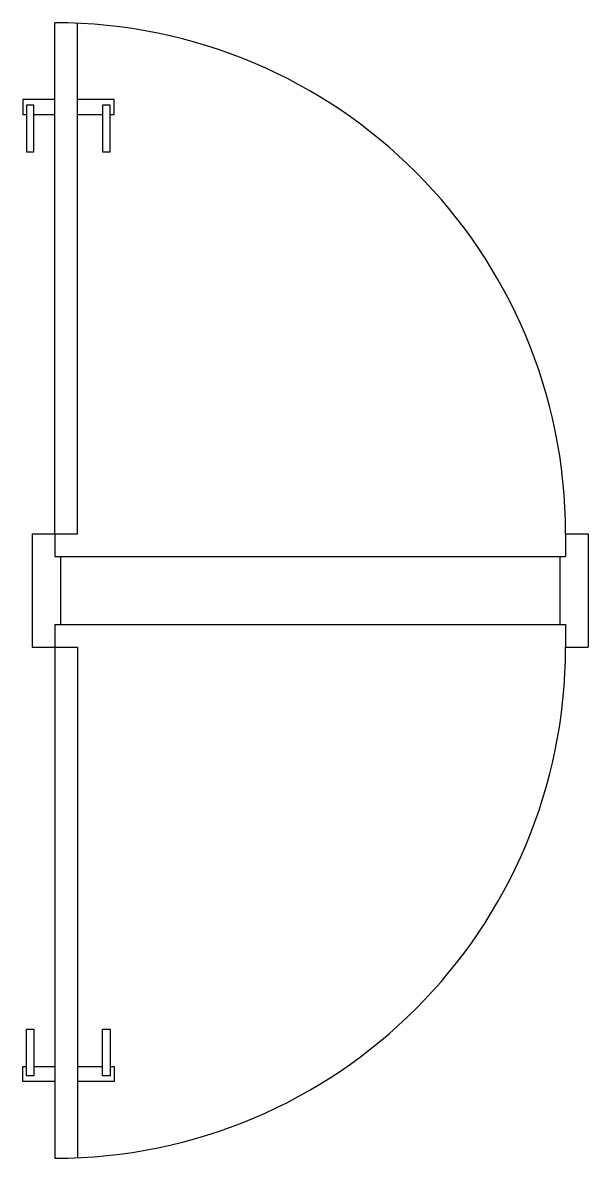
# Model space of a CAD drawing. Extents: x -25880 to -24884, y 39469 to 41469.
import ezdxf

# ---------------------------------------------------------------- set-up
doc = ezdxf.new("R2010")
doc.units = 0
doc.header["$MEASUREMENT"] = 0
doc.layers.get('0').update_dxf_attribs({"linetype": 'CONTINUOUS'})

msp = doc.modelspace()

# ---------------------------------------------------------------- linework, layer by layer
at = {"color": 1}
for p, q in [((-25823.5, 40569.5), (-25823.5, 41469.5)), ((-25823.5, 40369.5), (-25823.5, 39469.5))]:
    msp.add_line(p, q, dxfattribs=at)
at = {"color": 2}
for p, q in [((-25783.5, 40569.5), (-25783.5, 41468.6)), ((-25863.5, 40569.5), (-25783.5, 40569.5)), ((-25863.5, 40569.5), (-25863.5, 40369.5)), ((-25823.5, 40569.5), (-25823.5, 40529.5)), ((-24923.5, 40569.5), (-24883.5, 40569.5)), ((-24923.5, 40569.5), (-24923.5, 40529.5)), ((-24883.5, 40569.5), (-24883.5, 40369.5)), ((-25823.5, 40529.5), (-24923.5, 40529.5)), ((-25813.5, 40529.5), (-25813.5, 40409.5)), ((-24933.5, 40529.5), (-24933.5, 40409.5)), ((-25823.5, 40409.5), (-24923.5, 40409.5)), ((-25823.5, 40409.5), (-25823.5, 40369.5)), ((-24923.5, 40409.5), (-24923.5, 40369.5)), ((-25863.5, 40369.5), (-25783.5, 40369.5)), ((-25783.5, 40369.5), (-25783.5, 39470.4)), ((-24923.5, 40369.5), (-24883.5, 40369.5))]:
    msp.add_line(p, q, dxfattribs=at)
for points in [[(-25823.5, 41334), (-25880, 41334), (-25880, 41307.8), (-25873.5, 41307.8)], [(-25726.1, 41307.8), (-25719.1, 41307.8), (-25719.1, 41334), (-25783.5, 41334)], [(-25860.3, 41307.8), (-25823.5, 41307.8)], [(-25783.5, 41307.8), (-25739.2, 41307.8)], [(-25823.5, 39605), (-25880, 39605), (-25880, 39631.2), (-25873.5, 39631.2)], [(-25860.3, 39631.2), (-25823.5, 39631.2)], [(-25726.1, 39631.2), (-25719.1, 39631.2), (-25719.1, 39605), (-25783.5, 39605)], [(-25783.5, 39631.2), (-25739.2, 39631.2)]]:
    msp.add_lwpolyline(points, dxfattribs=at)
for points in [[(-25873.5, 41242.2), (-25860.3, 41242.2), (-25860.3, 41324.2), (-25873.5, 41324.2)], [(-25739.2, 41242.2), (-25726.1, 41242.2), (-25726.1, 41324.2), (-25739.2, 41324.2)], [(-25873.5, 39696.8), (-25860.3, 39696.8), (-25860.3, 39614.8), (-25873.5, 39614.8)], [(-25739.2, 39696.8), (-25726.1, 39696.8), (-25726.1, 39614.8), (-25739.2, 39614.8)]]:
    msp.add_lwpolyline(points, close=True, dxfattribs=at)
for centre, start, end in [((-25823.5, 40569.5), 0, 90), ((-25823.5, 40369.5), 270, 360)]:
    msp.add_arc(centre, 900, start, end, dxfattribs=at)

doc.saveas('drawing.dxf')
